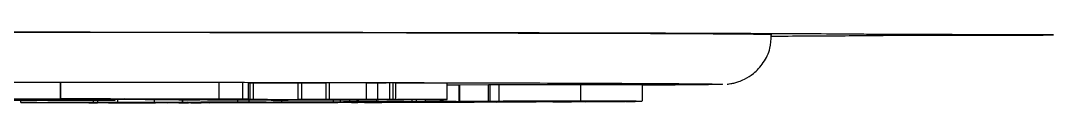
# Model space of a CAD drawing. Header units: millimetres. Extents: x 2251 to 4395, y 932 to 2449.
# Drawn here: x 3127.6 to 3190.6, y 1045 to 1049.3 of the extents above; entities that cross this region are included whole.
import ezdxf

# ---------------------------------------------------------------- set-up
doc = ezdxf.new("R2010")
doc.units = ezdxf.units.MM

msp = doc.modelspace()

# ---------------------------------------------------------------- linework, layer by layer
at = {"color": 7, "linetype": 'Continuous', "lineweight": 25}
for p, q in [((3129.999, 1046.25), (3125.93, 1046.256)), ((3130.009, 1046.25), (3129.999, 1046.25)), ((3129.999, 1045.25), (3129.999, 1046.25)), ((3139.672, 1046.249), (3130.009, 1046.264)), ((3130.009, 1045.264), (3130.009, 1046.264)), ((3141.131, 1046.25), (3139.672, 1046.249)), ((3139.672, 1045.249), (3139.672, 1046.249)), ((3141.464, 1046.246), (3141.131, 1046.25)), ((3141.131, 1045.25), (3141.131, 1046.25)), ((3141.464, 1045.246), (3141.464, 1046.246)), ((3141.576, 1046.222), (3141.464, 1046.222)), ((3141.782, 1046.226), (3141.576, 1046.224)), ((3141.576, 1045.224), (3141.576, 1046.224)), ((3144.512, 1046.217), (3141.782, 1046.226)), ((3141.782, 1045.226), (3141.782, 1046.226)), ((3144.717, 1046.227), (3144.512, 1046.225)), ((3144.512, 1045.225), (3144.512, 1046.225)), ((3146.215, 1046.221), (3144.717, 1046.227)), ((3144.717, 1045.227), (3144.717, 1046.227)), ((3146.42, 1046.231), (3146.215, 1046.229)), ((3146.215, 1045.229), (3146.215, 1046.229)), ((3148.673, 1046.223), (3146.42, 1046.231)), ((3146.42, 1045.231), (3146.42, 1046.231)), ((3148.673, 1045.223), (3148.673, 1046.223)), ((3149.356, 1046.224), (3149.356, 1045.224)), ((3150.309, 1046.228), (3150.096, 1046.228)), ((3150.096, 1045.228), (3150.096, 1046.228)), ((3150.309, 1045.228), (3150.309, 1046.228)), ((3150.466, 1045.225), (3150.466, 1046.225)), ((3153.599, 1045.218), (3153.599, 1046.218)), ((3154.316, 1046.101), (3153.599, 1046.097)), ((3154.375, 1046.101), (3154.316, 1046.101)), ((3154.316, 1046.101), (3154.316, 1045.101)), ((3156.13, 1046.111), (3154.375, 1046.101)), ((3154.375, 1045.101), (3154.375, 1046.101)), ((3156.222, 1046.111), (3156.13, 1046.111)), ((3156.13, 1045.111), (3156.13, 1046.111)), ((3156.775, 1046.117), (3156.222, 1046.112)), ((3156.222, 1045.112), (3156.222, 1046.112)), ((3156.775, 1045.117), (3156.775, 1046.117)), ((3161.763, 1045.122), (3161.763, 1046.122)), ((3165.526, 1045.115), (3165.526, 1046.115)), ((3170.368, 1046.15), (3170.42, 1046.148)), ((3125.93, 1045.256), (3129.999, 1045.25)), ((3129.755, 1045.249), (3127.551, 1045.252)), ((3127.561, 1045.039), (3127.561, 1045.178)), ((3127.561, 1045.039), (3131.997, 1045.045)), ((3127.715, 1045.039), (3127.561, 1045.039)), ((3127.942, 1045.039), (3127.715, 1045.039)), ((3128.163, 1045.191), (3128.163, 1045.19)), ((3128.32, 1045.19), (3128.163, 1045.19)), ((3128.163, 1045.19), (3128.163, 1045.19)), ((3128.163, 1045.19), (3129.663, 1045.19)), ((3128.163, 1045.181), (3128.163, 1045.19)), ((3129.373, 1045.181), (3128.163, 1045.181)), ((3128.163, 1045.181), (3128.163, 1045.181)), ((3128.163, 1045.181), (3128.32, 1045.181)), ((3128.32, 1045.181), (3128.32, 1045.19)), ((3132.201, 1045.025), (3128.553, 1045.039)), ((3128.557, 1045.181), (3128.557, 1045.189)), ((3128.978, 1045.186), (3128.978, 1045.189)), ((3129.557, 1045.186), (3128.978, 1045.186)), ((3129.584, 1045.185), (3128.978, 1045.185)), ((3128.978, 1045.185), (3128.978, 1045.181)), ((3129.136, 1045.228), (3129.136, 1045.25)), ((3130.34, 1045.227), (3129.136, 1045.228)), ((3129.215, 1045.19), (3129.505, 1045.19)), ((3129.215, 1045.181), (3129.215, 1045.185)), ((3129.215, 1045.181), (3129.373, 1045.181)), ((3129.277, 1045.04), (3130.859, 1045.034)), ((3129.373, 1045.181), (3129.373, 1045.185)), ((3129.373, 1045.181), (3129.373, 1045.181)), ((3130.749, 1045.042), (3129.481, 1045.041)), ((3129.557, 1045.192), (3129.557, 1045.186)), ((3130.452, 1045.181), (3129.584, 1045.185)), ((3129.663, 1045.19), (3129.663, 1045.192)), ((3129.978, 1045.185), (3130.768, 1045.181)), ((3129.999, 1045.25), (3133.045, 1045.259)), ((3130.153, 1045.262), (3130.009, 1045.264)), ((3130.009, 1045.264), (3139.672, 1045.249)), ((3131.189, 1045.181), (3130.452, 1045.181)), ((3134.106, 1045.242), (3130.602, 1045.247)), ((3130.768, 1045.181), (3130.768, 1045.191)), ((3133.893, 1045.257), (3130.846, 1045.248)), ((3130.846, 1045.248), (3134.35, 1045.243)), ((3130.859, 1045.034), (3132.173, 1045.035)), ((3130.926, 1045.188), (3130.926, 1045.191)), ((3132.325, 1045.035), (3131.011, 1045.033)), ((3131.011, 1045.033), (3132.926, 1045.026)), ((3131.031, 1045.181), (3131.031, 1045.191)), ((3131.031, 1045.181), (3131.189, 1045.181)), ((3131.189, 1045.181), (3131.189, 1045.191)), ((3131.189, 1045.181), (3131.189, 1045.181)), ((3131.262, 1045.234), (3131.262, 1045.246)), ((3131.262, 1045.234), (3134.106, 1045.242)), ((3133.045, 1045.259), (3131.632, 1045.261)), ((3131.728, 1045.023), (3131.728, 1045.027)), ((3131.728, 1045.023), (3131.999, 1045.024)), ((3131.88, 1045.023), (3131.728, 1045.023)), ((3134.953, 1045.241), (3131.786, 1045.231)), ((3136.497, 1045.028), (3131.88, 1045.023)), ((3131.997, 1045.045), (3131.997, 1045.179)), ((3131.997, 1045.045), (3133.365, 1045.042)), ((3131.999, 1045.024), (3131.999, 1045.026)), ((3132.264, 1045.045), (3132.264, 1045.18)), ((3132.264, 1045.045), (3133.493, 1045.047)), ((3132.447, 1045.045), (3132.264, 1045.045)), ((3132.369, 1045.039), (3132.369, 1045.045)), ((3132.521, 1045.038), (3132.369, 1045.039)), ((3132.369, 1045.039), (3132.641, 1045.039)), ((3132.701, 1045.045), (3132.447, 1045.045)), ((3132.641, 1045.039), (3134.145, 1045.033)), ((3133.365, 1045.042), (3133.188, 1045.042)), ((3133.327, 1045.185), (3133.327, 1045.236)), ((3137.698, 1045.032), (3133.327, 1045.045)), ((3133.365, 1045.042), (3133.365, 1045.045)), ((3133.493, 1045.047), (3133.493, 1045.236)), ((3133.493, 1045.047), (3140.379, 1045.04)), ((3133.538, 1045.026), (3134.715, 1045.027)), ((3133.874, 1045.033), (3133.771, 1045.033)), ((3133.911, 1045.045), (3133.826, 1045.045)), ((3133.826, 1045.045), (3137.952, 1045.032)), ((3134.145, 1045.033), (3133.874, 1045.033)), ((3137.396, 1045.252), (3133.893, 1045.257)), ((3141.687, 1045.036), (3133.911, 1045.045)), ((3134.145, 1045.033), (3134.145, 1045.042)), ((3134.35, 1045.257), (3134.35, 1045.243)), ((3134.35, 1045.243), (3137.396, 1045.252)), ((3134.715, 1045.027), (3134.715, 1045.041)), ((3138.909, 1045.235), (3134.953, 1045.241)), ((3135.16, 1045.24), (3135.16, 1045.218)), ((3135.16, 1045.218), (3135.366, 1045.22)), ((3138.244, 1045.251), (3135.197, 1045.242)), ((3135.197, 1045.242), (3137.006, 1045.239)), ((3135.366, 1045.22), (3135.366, 1045.24)), ((3135.366, 1045.22), (3136.745, 1045.215)), ((3135.723, 1045.033), (3135.723, 1045.038)), ((3135.723, 1045.033), (3135.998, 1045.033)), ((3135.739, 1045.051), (3135.739, 1045.217)), ((3135.739, 1045.051), (3137.434, 1045.053)), ((3135.922, 1045.05), (3135.739, 1045.051)), ((3136.261, 1045.051), (3135.922, 1045.05)), ((3135.998, 1045.033), (3135.998, 1045.037)), ((3135.998, 1045.033), (3136.497, 1045.028)), ((3143.479, 1045.19), (3136.211, 1045.215)), ((3136.497, 1045.028), (3136.497, 1045.036)), ((3136.745, 1045.215), (3136.745, 1045.238)), ((3140.464, 1045.04), (3136.887, 1045.05)), ((3137.006, 1045.239), (3137.006, 1045.247)), ((3137.006, 1045.239), (3138.559, 1045.239)), ((3137.141, 1045.051), (3141.942, 1045.037)), ((3137.243, 1045.052), (3137.2, 1045.052)), ((3141.294, 1045.219), (3137.217, 1045.214)), ((3137.217, 1045.214), (3138.491, 1045.209)), ((3137.222, 1045.03), (3137.222, 1045.033)), ((3137.222, 1045.03), (3137.561, 1045.031)), ((3137.407, 1045.03), (3137.222, 1045.03)), ((3137.436, 1045.052), (3137.243, 1045.052)), ((3139.102, 1045.032), (3137.407, 1045.03)), ((3137.434, 1045.053), (3137.434, 1045.211)), ((3137.434, 1045.053), (3137.441, 1045.053)), ((3137.441, 1045.211), (3137.441, 1045.053)), ((3137.441, 1045.053), (3140.809, 1045.06)), ((3137.561, 1045.031), (3137.561, 1045.032)), ((3137.952, 1045.032), (3137.952, 1045.04)), ((3143.076, 1045.04), (3138.064, 1045.052)), ((3141.464, 1045.246), (3138.244, 1045.251)), ((3138.491, 1045.209), (3142.568, 1045.215)), ((3138.491, 1045.215), (3138.491, 1045.209)), ((3138.559, 1045.25), (3138.559, 1045.239)), ((3138.559, 1045.239), (3138.909, 1045.235)), ((3138.578, 1045.032), (3138.578, 1045.04)), ((3138.578, 1045.032), (3138.917, 1045.033)), ((3138.68, 1045.053), (3140.853, 1045.048)), ((3139.825, 1045.057), (3138.746, 1045.055)), ((3138.909, 1045.235), (3138.909, 1045.25)), ((3138.917, 1045.033), (3138.917, 1045.039)), ((3138.917, 1045.033), (3139.102, 1045.032)), ((3143.038, 1045.213), (3138.961, 1045.208)), ((3138.961, 1045.208), (3140.199, 1045.203)), ((3139.102, 1045.032), (3139.102, 1045.039)), ((3139.672, 1045.249), (3141.131, 1045.25)), ((3140.199, 1045.203), (3144.276, 1045.209)), ((3140.199, 1045.209), (3140.199, 1045.203)), ((3140.379, 1045.04), (3140.464, 1045.04)), ((3140.379, 1045.04), (3140.379, 1045.04)), ((3144.748, 1045.207), (3140.672, 1045.202)), ((3140.672, 1045.202), (3141.869, 1045.198)), ((3140.809, 1045.06), (3140.809, 1045.2)), ((3140.809, 1045.06), (3142.425, 1045.058)), ((3140.853, 1045.048), (3141.971, 1045.051)), ((3142.18, 1045.05), (3141.063, 1045.048)), ((3141.063, 1045.048), (3143.693, 1045.042)), ((3141.131, 1045.25), (3141.464, 1045.246)), ((3142.568, 1045.215), (3141.294, 1045.219)), ((3141.486, 1045.197), (3141.486, 1045.061)), ((3141.486, 1045.061), (3143.501, 1045.065)), ((3141.714, 1045.06), (3141.486, 1045.061)), ((3141.576, 1045.224), (3141.782, 1045.226)), ((3141.671, 1045.222), (3141.684, 1045.219)), ((3141.684, 1045.219), (3146.264, 1045.203)), ((3141.942, 1045.037), (3141.687, 1045.036)), ((3141.925, 1045.061), (3141.714, 1045.06)), ((3141.782, 1045.226), (3145.27, 1045.214)), ((3141.791, 1045.054), (3142.023, 1045.055)), ((3142.001, 1045.054), (3141.791, 1045.054)), ((3141.869, 1045.198), (3145.945, 1045.203)), ((3141.869, 1045.203), (3141.869, 1045.198)), ((3141.942, 1045.037), (3141.942, 1045.043)), ((3141.971, 1045.051), (3141.971, 1045.054)), ((3142.023, 1045.055), (3144.091, 1045.05)), ((3142.425, 1045.058), (3142.302, 1045.057)), ((3146.063, 1045.201), (3142.342, 1045.196)), ((3142.342, 1045.196), (3142.85, 1045.194)), ((3147.988, 1045.05), (3142.548, 1045.061)), ((3148.986, 1045.199), (3142.627, 1045.221)), ((3142.78, 1045.039), (3142.78, 1045.041)), ((3142.99, 1045.038), (3142.78, 1045.039)), ((3142.78, 1045.039), (3143.011, 1045.039)), ((3142.85, 1045.194), (3142.85, 1045.197)), ((3142.85, 1045.194), (3143.901, 1045.194)), ((3146.919, 1045.046), (3142.99, 1045.038)), ((3143.011, 1045.041), (3143.011, 1045.039)), ((3144.276, 1045.209), (3143.038, 1045.213)), ((3145.586, 1045.057), (3143.112, 1045.062)), ((3143.128, 1045.063), (3143.517, 1045.064)), ((3143.901, 1045.194), (3143.479, 1045.19)), ((3143.501, 1045.065), (3143.501, 1045.19)), ((3143.86, 1045.049), (3143.72, 1045.05)), ((3144.091, 1045.05), (3143.86, 1045.049)), ((3143.901, 1045.194), (3143.901, 1045.198)), ((3144.091, 1045.05), (3144.091, 1045.058)), ((3144.321, 1045.042), (3144.321, 1045.057)), ((3144.321, 1045.042), (3145.322, 1045.044)), ((3144.512, 1045.225), (3144.717, 1045.227)), ((3144.717, 1045.227), (3147.515, 1045.217)), ((3145.945, 1045.203), (3144.748, 1045.207)), ((3145.27, 1045.214), (3147.16, 1045.216)), ((3145.322, 1045.044), (3145.322, 1045.055)), ((3147.16, 1045.216), (3145.562, 1045.222)), ((3146.366, 1045.059), (3145.586, 1045.057)), ((3145.713, 1045.05), (3145.713, 1045.054)), ((3145.713, 1045.05), (3145.975, 1045.05)), ((3147.669, 1045.215), (3145.778, 1045.212)), ((3145.778, 1045.212), (3148.288, 1045.204)), ((3146.628, 1045.059), (3145.813, 1045.057)), ((3145.813, 1045.057), (3148.552, 1045.051)), ((3145.975, 1045.05), (3145.975, 1045.054)), ((3145.975, 1045.05), (3146.919, 1045.046)), ((3146.806, 1045.2), (3146.063, 1045.201)), ((3146.215, 1045.229), (3146.42, 1045.231)), ((3146.264, 1045.203), (3146.264, 1045.209)), ((3146.264, 1045.203), (3147.124, 1045.203)), ((3146.42, 1045.231), (3148.673, 1045.223)), ((3151.066, 1045.055), (3146.628, 1045.059)), ((3146.647, 1045.2), (3146.647, 1045.072)), ((3147.124, 1045.203), (3146.806, 1045.2)), ((3146.919, 1045.046), (3146.919, 1045.052)), ((3147.097, 1045.075), (3147.097, 1045.203)), ((3147.465, 1045.062), (3147.121, 1045.06)), ((3147.121, 1045.06), (3150.995, 1045.057)), ((3147.124, 1045.203), (3147.124, 1045.206)), ((3149.228, 1045.219), (3147.265, 1045.226)), ((3147.515, 1045.217), (3147.515, 1045.225)), ((3147.515, 1045.217), (3149.228, 1045.219)), ((3147.662, 1045.076), (3147.662, 1045.204)), ((3150.54, 1045.205), (3147.669, 1045.215)), ((3147.762, 1045.048), (3147.762, 1045.05)), ((3147.762, 1045.048), (3147.974, 1045.049)), ((3147.992, 1045.048), (3147.762, 1045.048)), ((3147.974, 1045.049), (3147.974, 1045.05)), ((3149.617, 1045.051), (3147.992, 1045.048)), ((3149.736, 1045.217), (3148.023, 1045.215)), ((3148.023, 1045.215), (3149.913, 1045.209)), ((3148.097, 1045.076), (3148.097, 1045.202)), ((3148.193, 1045.078), (3148.193, 1045.202)), ((3148.193, 1045.078), (3150.309, 1045.076)), ((3148.288, 1045.204), (3148.288, 1045.213)), ((3148.288, 1045.204), (3149.431, 1045.203)), ((3148.552, 1045.051), (3148.552, 1045.057)), ((3148.855, 1045.222), (3150.419, 1045.217)), ((3149.431, 1045.203), (3148.986, 1045.199)), ((3149.176, 1045.051), (3149.176, 1045.056)), ((3149.176, 1045.051), (3149.388, 1045.052)), ((3149.307, 1045.081), (3149.307, 1045.202)), ((3149.307, 1045.081), (3151.47, 1045.088)), ((3149.573, 1045.081), (3149.307, 1045.081)), ((3149.388, 1045.052), (3149.388, 1045.056)), ((3149.388, 1045.052), (3149.617, 1045.051)), ((3149.431, 1045.203), (3149.431, 1045.209)), ((3150.195, 1045.083), (3149.573, 1045.081)), ((3149.573, 1045.065), (3149.573, 1045.081)), ((3149.617, 1045.051), (3149.617, 1045.056)), ((3152.934, 1045.206), (3149.736, 1045.217)), ((3149.913, 1045.209), (3149.913, 1045.217)), ((3149.913, 1045.209), (3150.964, 1045.208)), ((3150.096, 1045.228), (3150.309, 1045.228)), ((3150.309, 1045.076), (3150.203, 1045.075)), ((3150.964, 1045.208), (3150.54, 1045.205)), ((3150.563, 1045.216), (3152.235, 1045.21)), ((3157.128, 1045.075), (3150.792, 1045.083)), ((3150.964, 1045.208), (3150.964, 1045.213)), ((3152.056, 1045.057), (3151.066, 1045.055)), ((3151.736, 1045.088), (3151.114, 1045.086)), ((3151.225, 1045.085), (3151.225, 1045.086)), ((3151.225, 1045.085), (3157.561, 1045.076)), ((3151.407, 1045.069), (3151.407, 1045.082)), ((3151.407, 1045.069), (3152.973, 1045.073)), ((3151.655, 1045.069), (3151.407, 1045.069)), ((3151.47, 1045.088), (3151.47, 1045.211)), ((3151.47, 1045.088), (3151.736, 1045.088)), ((3151.615, 1045.057), (3151.827, 1045.057)), ((3151.844, 1045.069), (3151.655, 1045.069)), ((3151.736, 1045.088), (3151.736, 1045.21)), ((3151.827, 1045.057), (3152.056, 1045.057)), ((3152.235, 1045.21), (3153.381, 1045.21)), ((3152.28, 1045.092), (3152.28, 1045.209)), ((3152.28, 1045.092), (3154.316, 1045.101)), ((3153.601, 1045.089), (3152.28, 1045.092)), ((3154.125, 1045.067), (3152.717, 1045.069)), ((3153.381, 1045.21), (3152.934, 1045.206)), ((3152.973, 1045.073), (3152.973, 1045.08)), ((3152.973, 1045.073), (3153.221, 1045.073)), ((3153.221, 1045.073), (3153.065, 1045.072)), ((3153.177, 1045.071), (3153.177, 1045.073)), ((3153.177, 1045.071), (3155.248, 1045.067)), ((3153.221, 1045.073), (3153.221, 1045.08)), ((3153.274, 1045.091), (3153.827, 1045.089)), ((3154.15, 1045.098), (3153.368, 1045.095)), ((3153.599, 1045.218), (3153.558, 1045.215)), ((3153.827, 1045.089), (3153.601, 1045.089)), ((3153.827, 1045.089), (3153.827, 1045.097)), ((3154.086, 1045.064), (3154.086, 1045.067)), ((3159.887, 1045.082), (3154.15, 1045.098)), ((3154.316, 1045.101), (3160.055, 1045.084)), ((3154.375, 1045.101), (3156.13, 1045.111)), ((3154.668, 1045.101), (3154.375, 1045.101)), ((3154.758, 1045.101), (3154.668, 1045.101)), ((3154.818, 1045.066), (3154.813, 1045.066)), ((3155.248, 1045.067), (3155.248, 1045.077)), ((3162.264, 1045.096), (3155.309, 1045.102)), ((3155.868, 1045.108), (3155.367, 1045.105)), ((3155.594, 1045.104), (3155.594, 1045.106)), ((3155.594, 1045.104), (3158.609, 1045.101)), ((3156.13, 1045.111), (3157.981, 1045.111)), ((3156.222, 1045.112), (3156.775, 1045.117)), ((3156.527, 1045.112), (3156.222, 1045.112)), ((3156.6, 1045.113), (3156.527, 1045.112)), ((3156.617, 1045.071), (3156.617, 1045.076)), ((3156.617, 1045.071), (3157.239, 1045.074)), ((3156.883, 1045.071), (3156.617, 1045.071)), ((3159.046, 1045.079), (3156.883, 1045.071)), ((3164.344, 1045.11), (3157.114, 1045.113)), ((3157.239, 1045.074), (3157.342, 1045.074)), ((3157.313, 1045.115), (3164.542, 1045.111)), ((3157.561, 1045.076), (3157.561, 1045.088)), ((3157.981, 1045.111), (3157.981, 1045.113)), ((3157.981, 1045.111), (3157.987, 1045.11)), ((3157.987, 1045.11), (3157.987, 1045.113)), ((3158.158, 1045.077), (3158.158, 1045.087)), ((3158.158, 1045.077), (3158.781, 1045.079)), ((3158.205, 1045.107), (3158.205, 1045.113)), ((3158.205, 1045.107), (3158.313, 1045.108)), ((3158.496, 1045.107), (3158.205, 1045.107)), ((3158.313, 1045.108), (3158.313, 1045.113)), ((3158.313, 1045.108), (3161.181, 1045.106)), ((3158.609, 1045.101), (3159.129, 1045.104)), ((3158.781, 1045.079), (3158.781, 1045.085)), ((3158.781, 1045.079), (3159.046, 1045.079)), ((3159.422, 1045.104), (3158.902, 1045.101)), ((3158.902, 1045.101), (3162.549, 1045.098)), ((3159.046, 1045.079), (3159.046, 1045.084)), ((3162.037, 1045.091), (3159.887, 1045.082)), ((3160.055, 1045.084), (3160.055, 1045.098)), ((3160.055, 1045.084), (3161.018, 1045.088)), ((3160.28, 1045.094), (3160.28, 1045.098)), ((3160.28, 1045.094), (3160.461, 1045.094)), ((3160.461, 1045.094), (3160.461, 1045.098)), ((3160.461, 1045.094), (3162.037, 1045.091)), ((3161.073, 1045.105), (3160.878, 1045.105)), ((3161.181, 1045.106), (3161.073, 1045.105)), ((3161.181, 1045.106), (3161.181, 1045.111)), ((3162.037, 1045.091), (3162.037, 1045.097)), ((3162.676, 1045.094), (3162.383, 1045.095)), ((3162.383, 1045.095), (3162.491, 1045.095)), ((3162.549, 1045.098), (3162.549, 1045.111)), ((3162.614, 1045.107), (3162.614, 1045.111)), ((3162.614, 1045.107), (3162.801, 1045.108)), ((3164.502, 1045.105), (3162.676, 1045.094)), ((3162.801, 1045.108), (3162.801, 1045.11)), ((3162.801, 1045.108), (3164.502, 1045.105)), ((3163.1, 1045.099), (3163.1, 1045.11)), ((3163.1, 1045.099), (3163.564, 1045.101)), ((3164.856, 1045.108), (3164.552, 1045.108)), ((3164.552, 1045.108), (3164.639, 1045.108)), ((3165.386, 1045.112), (3164.856, 1045.108)), ((3165.454, 1045.113), (3165.386, 1045.112))]:
    msp.add_line(p, q, dxfattribs=at)
at = {"color": 7, "linetype": 'Continuous', "lineweight": 25, "flags": 128}
for points in [[(3173.42, 1049.148), (3173.376, 1049.153), (3173.02, 1049.164), (3172.31, 1049.175), (3171.249, 1049.185), (3169.842, 1049.196), (3168.098, 1049.206), (3166.023, 1049.215), (3163.63, 1049.225), (3160.929, 1049.234), (3157.933, 1049.243), (3154.659, 1049.251), (3151.122, 1049.259), (3147.34, 1049.266), (3143.332, 1049.272), (3139.117, 1049.278), (3134.717, 1049.284), (3130.154, 1049.288), (3125.45, 1049.292)], [(3189.62, 1049.148), (3189.443, 1049.145), (3188.924, 1049.142), (3188.097, 1049.14), (3187.02, 1049.138), (3185.766, 1049.137), (3184.42, 1049.137), (3183.074, 1049.137), (3181.82, 1049.138), (3180.743, 1049.14), (3179.917, 1049.142), (3179.397, 1049.145), (3179.22, 1049.148), (3179.397, 1049.151), (3179.917, 1049.153), (3180.743, 1049.156), (3181.82, 1049.157), (3183.074, 1049.159), (3184.42, 1049.159), (3185.766, 1049.159), (3187.02, 1049.157), (3188.097, 1049.156), (3188.924, 1049.153), (3189.443, 1049.151), (3189.62, 1049.148)], [(3179.646, 1049.118), (3179.838, 1049.137), (3179.907, 1049.153)], [(3186.675, 1049.158), (3186.669, 1049.154), (3186.6, 1049.135)], [(3125.743, 1045.185), (3125.929, 1045.188), (3126.467, 1045.19), (3127.306, 1045.192), (3128.363, 1045.193), (3129.535, 1045.193), (3130.707, 1045.193), (3131.764, 1045.192), (3132.603, 1045.19), (3133.142, 1045.188), (3133.327, 1045.185), (3133.142, 1045.183), (3132.603, 1045.181), (3131.764, 1045.179), (3130.707, 1045.178), (3129.535, 1045.177), (3128.363, 1045.178), (3127.306, 1045.179), (3126.467, 1045.181), (3125.929, 1045.183), (3125.743, 1045.185)], [(3126.564, 1045.185), (3126.743, 1045.187), (3127.259, 1045.189), (3128.05, 1045.191), (3129.019, 1045.192), (3130.051, 1045.192), (3131.021, 1045.191), (3131.811, 1045.189), (3132.327, 1045.187), (3132.507, 1045.185), (3132.327, 1045.183), (3131.811, 1045.181), (3131.021, 1045.18), (3130.051, 1045.179), (3129.019, 1045.179), (3128.05, 1045.18), (3127.259, 1045.181), (3126.743, 1045.183), (3126.564, 1045.185)]]:
    msp.add_lwpolyline(points, dxfattribs=at)
at = {"color": 7, "linetype": 'Continuous', "lineweight": 25}
for points, knots in [([(3179.646, 1049.178), (3179.119, 1049.183), (3178.057, 1049.194), (3175.518, 1049.21), (3172.249, 1049.225), (3168.186, 1049.24), (3163.375, 1049.254), (3157.882, 1049.267), (3151.789, 1049.279), (3145.185, 1049.289), (3138.207, 1049.298), (3130.964, 1049.305), (3123.587, 1049.311), (3118.55, 1049.313), (3116.054, 1049.314)], [0, 0, 0, 0, 0.0799588, 0.1613715, 0.2441424, 0.3288926, 0.4142166, 0.5, 0.5857784, 0.6711024, 0.7558576, 0.8386237, 0.9200388, 1, 1, 1, 1]), ([(3170.696, 1046.16), (3170.711, 1046.161), (3170.744, 1046.163), (3170.895, 1046.182), (3171.14, 1046.231), (3171.435, 1046.318), (3171.834, 1046.484), (3172.382, 1046.832), (3172.952, 1047.457), (3173.356, 1048.273), (3173.384, 1048.864), (3173.397, 1049.131)], [0, 0, 0, 0, 0.069689, 0.159202, 0.228526, 0.284853, 0.360929, 0.487702, 0.660291, 0.846257, 1, 1, 1, 1]), ([(3173.391, 1049.076), (3174.091, 1049.079), (3175.901, 1049.088), (3178.04, 1049.101), (3179.114, 1049.112), (3179.646, 1049.118)], [0, 0, 0, 0, 0.241773, 0.624302, 1, 1, 1, 1]), ([(3186.6, 1049.16), (3185.753, 1049.161), (3184.031, 1049.163), (3181.939, 1049.167), (3180.354, 1049.172), (3179.879, 1049.176), (3179.646, 1049.178)], [0, 0, 0, 0, 0.245796, 0.5, 0.754204, 1, 1, 1, 1]), ([(3179.646, 1049.118), (3179.879, 1049.119), (3180.354, 1049.123), (3181.939, 1049.129), (3184.031, 1049.133), (3185.753, 1049.135), (3186.6, 1049.135)], [0, 0, 0, 0, 0.245796, 0.5, 0.754204, 1, 1, 1, 1]), ([(3190.62, 1049.148), (3190.568, 1049.149), (3190.46, 1049.152), (3189.59, 1049.155), (3188.289, 1049.158), (3187.154, 1049.16), (3186.6, 1049.16)], [0, 0, 0, 0, 0.244178, 0.5, 0.755822, 1, 1, 1, 1]), ([(3186.6, 1049.135), (3187.154, 1049.136), (3188.289, 1049.137), (3189.59, 1049.14), (3190.46, 1049.144), (3190.568, 1049.146), (3190.62, 1049.148)], [0, 0, 0, 0, 0.244178, 0.5, 0.755822, 1, 1, 1, 1]), ([(3033.475, 1046.15), (3033.522, 1046.154), (3033.629, 1046.162), (3034.499, 1046.175), (3035.98, 1046.188), (3038.155, 1046.202), (3040.985, 1046.215), (3044.499, 1046.228), (3048.653, 1046.24), (3053.397, 1046.252), (3058.658, 1046.262), (3064.35, 1046.271), (3070.373, 1046.278), (3076.596, 1046.284), (3082.962, 1046.289), (3089.314, 1046.292), (3095.653, 1046.294), (3101.92, 1046.294), (3108.187, 1046.294), (3114.526, 1046.292), (3120.879, 1046.289), (3127.244, 1046.284), (3133.468, 1046.278), (3139.49, 1046.271), (3145.182, 1046.262), (3150.444, 1046.252), (3155.187, 1046.24), (3159.341, 1046.228), (3162.855, 1046.215), (3165.685, 1046.202), (3167.861, 1046.188), (3169.342, 1046.175), (3170.213, 1046.162), (3170.32, 1046.154), (3170.368, 1046.15)], [0, 0, 0, 0, 0.023828, 0.053273, 0.084485, 0.115699, 0.147957, 0.180726, 0.213842, 0.247136, 0.28043, 0.313546, 0.346314, 0.378573, 0.409785, 0.440999, 0.470442, 0.499888, 0.529332, 0.558778, 0.58999, 0.621203, 0.653462, 0.68623, 0.719347, 0.752641, 0.785934, 0.819051, 0.851819, 0.884078, 0.915289, 0.946503, 0.975948, 1, 1, 1, 1]), ([(3149.356, 1046.224), (3149.237, 1046.224), (3149.057, 1046.224), (3148.829, 1046.223), (3148.725, 1046.223), (3148.673, 1046.223)], [0, 0, 0, 0, 0.498826, 0.749076, 1, 1, 1, 1]), ([(3150.096, 1046.228), (3150.05, 1046.228), (3149.957, 1046.227), (3149.759, 1046.226), (3149.517, 1046.225), (3149.356, 1046.224)], [0, 0, 0, 0, 0.251433, 0.502936, 1, 1, 1, 1]), ([(3150.43, 1046.225), (3150.434, 1046.226), (3150.443, 1046.227), (3150.357, 1046.228), (3150.309, 1046.228)], [0, 0, 0, 0, 0.431539, 1, 1, 1, 1]), ([(3153.599, 1046.218), (3153.282, 1046.218), (3152.649, 1046.217), (3151.579, 1046.217), (3150.834, 1046.217), (3150.419, 1046.217)], [0, 0, 0, 0, 0.307787, 0.615394, 1, 1, 1, 1]), ([(3161.763, 1046.122), (3161.096, 1046.122), (3160.068, 1046.123), (3158.664, 1046.122), (3157.746, 1046.121), (3157.086, 1046.119), (3156.879, 1046.118), (3156.775, 1046.117)], [0, 0, 0, 0, 0.320379, 0.494238, 0.669149, 0.833043, 1, 1, 1, 1]), ([(3165.5, 1046.115), (3165.506, 1046.115), (3165.549, 1046.116), (3165.302, 1046.117), (3164.709, 1046.119), (3163.494, 1046.121), (3162.424, 1046.122), (3161.763, 1046.122)], [0, 0, 0, 0, 0.030225, 0.211144, 0.392436, 0.624543, 1, 1, 1, 1]), ([(3170.42, 1046.148), (3170.364, 1046.143), (3170.253, 1046.134), (3169.357, 1046.121), (3167.815, 1046.107), (3166.502, 1046.098), (3165.554, 1046.094), (3165.526, 1046.093)], [0, 0, 0, 0, 0.240789, 0.481589, 0.73683, 0.992091, 1, 1, 1, 1]), ([(3121.04, 1045.24), (3121.709, 1045.24), (3122.961, 1045.24), (3124.777, 1045.241), (3126.821, 1045.242), (3128.477, 1045.245), (3129.427, 1045.248), (3129.755, 1045.249)], [0, 0, 0, 0, 0.198997, 0.37265, 0.545625, 0.843257, 1, 1, 1, 1]), ([(3130.602, 1045.247), (3130.179, 1045.246), (3129.113, 1045.244), (3126.89, 1045.24), (3123.95, 1045.239), (3122.04, 1045.239), (3121.089, 1045.24)], [0, 0, 0, 0, 0.185716, 0.467958, 0.734859, 1, 1, 1, 1]), ([(3128.553, 1045.039), (3128.522, 1045.039), (3128.472, 1045.039), (3128.362, 1045.039), (3128.252, 1045.039), (3128.104, 1045.039), (3128.006, 1045.039), (3127.942, 1045.039)], [0, 0, 0, 0, 0.23968, 0.390629, 0.542071, 0.705503, 1, 1, 1, 1]), ([(3128.557, 1045.189), (3128.556, 1045.189), (3128.554, 1045.19), (3128.523, 1045.19), (3128.484, 1045.19), (3128.415, 1045.19), (3128.359, 1045.19), (3128.32, 1045.19)], [0, 0, 0, 0, 0.250411, 0.398556, 0.54744, 0.686236, 1, 1, 1, 1]), ([(3128.32, 1045.181), (3128.366, 1045.181), (3128.429, 1045.181), (3128.501, 1045.181), (3128.538, 1045.181), (3128.556, 1045.181), (3128.557, 1045.181), (3128.557, 1045.181)], [0, 0, 0, 0, 0.364031, 0.510061, 0.655864, 0.843841, 1, 1, 1, 1]), ([(3128.978, 1045.189), (3128.98, 1045.189), (3128.983, 1045.19), (3129.014, 1045.19), (3129.064, 1045.19), (3129.134, 1045.19), (3129.188, 1045.19), (3129.215, 1045.19)], [0, 0, 0, 0, 0.2228941, 0.3848357, 0.547319, 0.7730719, 1, 1, 1, 1]), ([(3128.978, 1045.181), (3128.98, 1045.181), (3128.983, 1045.181), (3129.012, 1045.181), (3129.06, 1045.181), (3129.13, 1045.181), (3129.185, 1045.181), (3129.215, 1045.181)], [0, 0, 0, 0, 0.210223, 0.375759, 0.542534, 0.746796, 1, 1, 1, 1]), ([(3129.136, 1045.228), (3129.339, 1045.228), (3129.745, 1045.229), (3130.301, 1045.231), (3130.807, 1045.232), (3131.111, 1045.233), (3131.262, 1045.234)], [0, 0, 0, 0, 0.2816241, 0.5632509, 0.7816188, 1, 1, 1, 1]), ([(3129.481, 1045.041), (3129.421, 1045.041), (3129.323, 1045.041), (3129.239, 1045.04), (3129.207, 1045.04), (3129.22, 1045.04), (3129.257, 1045.04), (3129.277, 1045.04)], [0, 0, 0, 0, 0.300073, 0.489629, 0.647488, 0.805846, 1, 1, 1, 1]), ([(3129.505, 1045.19), (3129.647, 1045.19), (3129.873, 1045.19), (3130.158, 1045.19), (3130.344, 1045.189), (3130.462, 1045.189), (3130.473, 1045.188), (3130.478, 1045.188)], [0, 0, 0, 0, 0.2723579, 0.4349177, 0.5983033, 0.7904262, 1, 1, 1, 1]), ([(3130.478, 1045.188), (3130.468, 1045.187), (3130.451, 1045.187), (3130.256, 1045.186), (3130.037, 1045.186), (3129.795, 1045.186), (3129.628, 1045.186), (3129.557, 1045.186)], [0, 0, 0, 0, 0.330883, 0.501179, 0.670916, 0.859688, 1, 1, 1, 1]), ([(3129.663, 1045.19), (3129.851, 1045.19), (3130.155, 1045.19), (3130.523, 1045.19), (3130.752, 1045.189), (3130.902, 1045.189), (3130.917, 1045.188), (3130.926, 1045.188)], [0, 0, 0, 0, 0.300185, 0.484444, 0.635934, 0.787745, 1, 1, 1, 1]), ([(3130.926, 1045.188), (3130.917, 1045.188), (3130.901, 1045.187), (3130.729, 1045.186), (3130.466, 1045.186), (3130.203, 1045.186), (3130.026, 1045.186), (3129.978, 1045.185)], [0, 0, 0, 0, 0.267946, 0.469277, 0.670405, 0.911995, 1, 1, 1, 1]), ([(3131.632, 1045.261), (3131.495, 1045.261), (3131.221, 1045.261), (3130.732, 1045.262), (3130.365, 1045.262), (3130.153, 1045.262)], [0, 0, 0, 0, 0.2959723, 0.5921499, 1, 1, 1, 1]), ([(3131.786, 1045.231), (3131.593, 1045.231), (3131.248, 1045.23), (3130.768, 1045.228), (3130.483, 1045.227), (3130.34, 1045.227)], [0, 0, 0, 0, 0.388154, 0.694028, 1, 1, 1, 1]), ([(3133.188, 1045.042), (3132.942, 1045.042), (3132.448, 1045.043), (3131.699, 1045.043), (3131.104, 1045.043), (3130.841, 1045.043), (3130.749, 1045.042)], [0, 0, 0, 0, 0.329191, 0.661633, 0.881808, 1, 1, 1, 1]), ([(3130.768, 1045.181), (3130.781, 1045.181), (3130.809, 1045.181), (3130.866, 1045.181), (3130.943, 1045.181), (3131, 1045.181), (3131.031, 1045.181)], [0, 0, 0, 0, 0.249458, 0.50098, 0.731039, 1, 1, 1, 1]), ([(3131.999, 1045.024), (3132.068, 1045.024), (3132.169, 1045.024), (3132.23, 1045.024), (3132.249, 1045.024)], [0, 0, 0, 0, 0.687811, 1, 1, 1, 1]), ([(3132.173, 1045.035), (3132.291, 1045.035), (3132.481, 1045.036), (3132.666, 1045.036), (3132.734, 1045.037), (3132.694, 1045.037), (3132.586, 1045.038), (3132.521, 1045.038)], [0, 0, 0, 0, 0.253965, 0.40631, 0.559769, 0.73662, 1, 1, 1, 1]), ([(3132.274, 1045.024), (3132.274, 1045.024), (3132.282, 1045.024), (3132.265, 1045.025), (3132.226, 1045.025), (3132.201, 1045.025)], [0, 0, 0, 0, 0.006784, 0.3662, 1, 1, 1, 1]), ([(3133.771, 1045.033), (3133.649, 1045.034), (3133.476, 1045.034), (3133.138, 1045.035), (3132.876, 1045.035), (3132.595, 1045.035), (3132.417, 1045.035), (3132.325, 1045.035)], [0, 0, 0, 0, 0.375008, 0.532176, 0.663237, 0.825783, 1, 1, 1, 1]), ([(3133.327, 1045.045), (3133.29, 1045.045), (3133.23, 1045.045), (3133.115, 1045.045), (3133.013, 1045.045), (3132.879, 1045.045), (3132.778, 1045.045), (3132.711, 1045.045), (3132.701, 1045.045)], [0, 0, 0, 0, 0.239791, 0.395723, 0.528329, 0.660993, 0.950414, 1, 1, 1, 1]), ([(3132.926, 1045.026), (3132.958, 1045.026), (3133.01, 1045.026), (3133.126, 1045.025), (3133.255, 1045.025), (3133.399, 1045.025), (3133.494, 1045.026), (3133.538, 1045.026)], [0, 0, 0, 0, 0.2422509, 0.3981104, 0.5540249, 0.7912917, 1, 1, 1, 1]), ([(3134.715, 1045.027), (3134.928, 1045.027), (3135.356, 1045.028), (3135.718, 1045.029), (3135.838, 1045.031), (3135.765, 1045.032), (3135.723, 1045.033)], [0, 0, 0, 0, 0.248815, 0.500063, 0.713643, 1, 1, 1, 1]), ([(3136.211, 1045.215), (3136.12, 1045.216), (3135.939, 1045.216), (3135.599, 1045.217), (3135.321, 1045.218), (3135.16, 1045.218)], [0, 0, 0, 0, 0.297034, 0.594269, 1, 1, 1, 1]), ([(3136.887, 1045.05), (3136.85, 1045.05), (3136.79, 1045.051), (3136.67, 1045.051), (3136.56, 1045.051), (3136.416, 1045.051), (3136.325, 1045.051), (3136.261, 1045.051)], [0, 0, 0, 0, 0.239941, 0.39539, 0.551967, 0.684504, 1, 1, 1, 1]), ([(3136.745, 1045.215), (3137.312, 1045.216), (3138.422, 1045.218), (3140.072, 1045.22), (3141.138, 1045.221), (3141.671, 1045.222)], [0, 0, 0, 0, 0.343183, 0.671556, 1, 1, 1, 1]), ([(3137.2, 1045.052), (3137.165, 1045.052), (3137.1, 1045.052), (3137.051, 1045.051), (3137.052, 1045.051), (3137.086, 1045.051), (3137.124, 1045.051), (3137.141, 1045.051)], [0, 0, 0, 0, 0.256868, 0.47724, 0.662008, 0.845558, 1, 1, 1, 1]), ([(3138.064, 1045.052), (3138.02, 1045.052), (3137.95, 1045.052), (3137.83, 1045.053), (3137.726, 1045.053), (3137.585, 1045.053), (3137.496, 1045.052), (3137.436, 1045.052)], [0, 0, 0, 0, 0.2536824, 0.4001164, 0.52343, 0.6771969, 1, 1, 1, 1]), ([(3137.561, 1045.031), (3137.62, 1045.031), (3137.708, 1045.031), (3137.787, 1045.031), (3137.807, 1045.031), (3137.785, 1045.032), (3137.737, 1045.032), (3137.702, 1045.032), (3137.698, 1045.032)], [0, 0, 0, 0, 0.305771, 0.455285, 0.605942, 0.744239, 0.965757, 1, 1, 1, 1]), ([(3137.952, 1045.032), (3137.985, 1045.032), (3138.044, 1045.032), (3138.164, 1045.032), (3138.296, 1045.032), (3138.441, 1045.032), (3138.53, 1045.032), (3138.578, 1045.032)], [0, 0, 0, 0, 0.215896, 0.385328, 0.555954, 0.7641, 1, 1, 1, 1]), ([(3138.746, 1045.055), (3138.69, 1045.055), (3138.608, 1045.054), (3138.56, 1045.054), (3138.564, 1045.054), (3138.565, 1045.054)], [0, 0, 0, 0, 0.636816, 0.940157, 1, 1, 1, 1]), ([(3138.572, 1045.054), (3138.588, 1045.054), (3138.614, 1045.054), (3138.662, 1045.053), (3138.68, 1045.053)], [0, 0, 0, 0, 0.614189, 1, 1, 1, 1]), ([(3142.302, 1045.057), (3142.036, 1045.057), (3141.501, 1045.058), (3140.734, 1045.058), (3140.154, 1045.057), (3139.913, 1045.057), (3139.825, 1045.057)], [0, 0, 0, 0, 0.321306, 0.64529, 0.869658, 1, 1, 1, 1]), ([(3142.627, 1045.221), (3142.536, 1045.222), (3142.355, 1045.222), (3142.015, 1045.223), (3141.737, 1045.224), (3141.576, 1045.224)], [0, 0, 0, 0, 0.297034, 0.594269, 1, 1, 1, 1]), ([(3142.548, 1045.061), (3142.49, 1045.061), (3142.406, 1045.061), (3142.265, 1045.061), (3142.151, 1045.061), (3142.035, 1045.061), (3141.964, 1045.061), (3141.925, 1045.061)], [0, 0, 0, 0, 0.300741, 0.442976, 0.585498, 0.770192, 1, 1, 1, 1]), ([(3141.971, 1045.051), (3142.067, 1045.051), (3142.225, 1045.051), (3142.302, 1045.051), (3142.333, 1045.052)], [0, 0, 0, 0, 0.6084263, 1, 1, 1, 1]), ([(3142.342, 1045.052), (3142.345, 1045.052), (3142.358, 1045.052), (3142.249, 1045.053), (3142.094, 1045.053), (3142.001, 1045.054)], [0, 0, 0, 0, 0.107107, 0.469394, 1, 1, 1, 1]), ([(3143.72, 1045.05), (3143.576, 1045.05), (3143.363, 1045.05), (3142.993, 1045.051), (3142.71, 1045.051), (3142.425, 1045.05), (3142.27, 1045.05), (3142.18, 1045.05)], [0, 0, 0, 0, 0.337772, 0.500301, 0.664443, 0.804956, 1, 1, 1, 1]), ([(3143.112, 1045.062), (3143.067, 1045.062), (3142.997, 1045.062), (3142.964, 1045.063), (3142.981, 1045.063), (3143.037, 1045.063), (3143.101, 1045.063), (3143.128, 1045.063)], [0, 0, 0, 0, 0.273037, 0.428356, 0.583344, 0.832242, 1, 1, 1, 1]), ([(3143.011, 1045.039), (3143.073, 1045.039), (3143.163, 1045.039), (3143.215, 1045.04), (3143.204, 1045.04), (3143.155, 1045.04), (3143.102, 1045.04), (3143.076, 1045.04)], [0, 0, 0, 0, 0.358471, 0.509487, 0.66217, 0.836846, 1, 1, 1, 1]), ([(3143.501, 1045.065), (3143.789, 1045.066), (3144.231, 1045.067), (3145.006, 1045.067), (3145.628, 1045.067), (3146.228, 1045.067), (3146.545, 1045.066), (3146.72, 1045.066)], [0, 0, 0, 0, 0.321782, 0.493409, 0.666308, 0.816214, 1, 1, 1, 1]), ([(3143.517, 1045.064), (3143.767, 1045.065), (3144.136, 1045.066), (3144.794, 1045.066), (3145.325, 1045.066), (3145.804, 1045.065), (3146.076, 1045.065), (3146.194, 1045.065)], [0, 0, 0, 0, 0.331594, 0.48998, 0.648562, 0.847889, 1, 1, 1, 1]), ([(3143.693, 1045.042), (3143.735, 1045.042), (3143.805, 1045.041), (3143.94, 1045.041), (3144.076, 1045.041), (3144.209, 1045.041), (3144.287, 1045.042), (3144.321, 1045.042)], [0, 0, 0, 0, 0.244529, 0.408946, 0.573274, 0.814793, 1, 1, 1, 1]), ([(3145.562, 1045.222), (3145.472, 1045.222), (3145.291, 1045.223), (3144.951, 1045.224), (3144.673, 1045.225), (3144.512, 1045.225)], [0, 0, 0, 0, 0.29737, 0.594968, 1, 1, 1, 1]), ([(3145.322, 1045.044), (3145.508, 1045.044), (3145.85, 1045.045), (3145.961, 1045.046), (3146.012, 1045.046)], [0, 0, 0, 0, 0.540563, 1, 1, 1, 1]), ([(3146.004, 1045.047), (3146.006, 1045.047), (3146.011, 1045.048), (3145.837, 1045.049), (3145.713, 1045.05)], [0, 0, 0, 0, 0.287101, 1, 1, 1, 1]), ([(3146.194, 1045.065), (3146.385, 1045.064), (3146.696, 1045.063), (3146.919, 1045.062), (3146.907, 1045.061), (3146.742, 1045.06), (3146.501, 1045.059), (3146.366, 1045.059)], [0, 0, 0, 0, 0.272894, 0.445011, 0.618101, 0.78577, 1, 1, 1, 1]), ([(3147.265, 1045.226), (3147.175, 1045.226), (3146.994, 1045.227), (3146.654, 1045.228), (3146.376, 1045.228), (3146.215, 1045.229)], [0, 0, 0, 0, 0.297034, 0.594269, 1, 1, 1, 1]), ([(3149.008, 1045.064), (3148.497, 1045.065), (3147.564, 1045.066), (3146.839, 1045.069), (3146.606, 1045.072), (3146.694, 1045.073), (3146.964, 1045.074), (3147.097, 1045.075)], [0, 0, 0, 0, 0.329821, 0.602198, 0.751389, 0.876805, 1, 1, 1, 1]), ([(3146.72, 1045.066), (3146.949, 1045.066), (3147.33, 1045.065), (3147.526, 1045.063), (3147.5, 1045.063), (3147.495, 1045.063)], [0, 0, 0, 0, 0.543092, 0.902457, 1, 1, 1, 1]), ([(3147.097, 1045.075), (3147.137, 1045.075), (3147.217, 1045.075), (3147.403, 1045.075), (3147.558, 1045.076), (3147.662, 1045.076)], [0, 0, 0, 0, 0.2508442, 0.5020675, 1, 1, 1, 1]), ([(3147.388, 1045.074), (3147.305, 1045.074), (3147.148, 1045.073), (3147.139, 1045.072), (3147.371, 1045.07), (3148.164, 1045.068), (3149.034, 1045.066), (3149.573, 1045.065)], [0, 0, 0, 0, 0.097711, 0.183041, 0.35825, 0.602223, 1, 1, 1, 1]), ([(3150.203, 1045.075), (3149.889, 1045.075), (3149.329, 1045.076), (3148.55, 1045.076), (3147.949, 1045.075), (3147.593, 1045.075), (3147.435, 1045.074), (3147.388, 1045.074)], [0, 0, 0, 0, 0.327037, 0.582977, 0.754619, 0.926745, 1, 1, 1, 1]), ([(3147.662, 1045.076), (3147.7, 1045.076), (3147.776, 1045.076), (3147.927, 1045.076), (3148.029, 1045.076), (3148.097, 1045.076)], [0, 0, 0, 0, 0.251606, 0.503238, 1, 1, 1, 1]), ([(3147.974, 1045.049), (3148.026, 1045.049), (3148.101, 1045.049), (3148.15, 1045.049), (3148.139, 1045.05), (3148.086, 1045.05), (3148.023, 1045.05), (3147.988, 1045.05)], [0, 0, 0, 0, 0.327317, 0.476421, 0.626546, 0.796314, 1, 1, 1, 1]), ([(3148.097, 1045.076), (3148.143, 1045.077), (3148.232, 1045.077), (3148.243, 1045.077), (3148.206, 1045.078), (3148.193, 1045.078)], [0, 0, 0, 0, 0.406204, 0.795736, 1, 1, 1, 1]), ([(3148.552, 1045.051), (3148.59, 1045.051), (3148.659, 1045.051), (3148.783, 1045.051), (3148.917, 1045.051), (3149.056, 1045.051), (3149.136, 1045.051), (3149.176, 1045.051)], [0, 0, 0, 0, 0.208612, 0.37176, 0.536244, 0.765787, 1, 1, 1, 1]), ([(3148.673, 1045.223), (3148.779, 1045.223), (3148.94, 1045.224), (3149.174, 1045.224), (3149.296, 1045.224), (3149.356, 1045.224)], [0, 0, 0, 0, 0.498374, 0.749082, 1, 1, 1, 1]), ([(3149.973, 1045.222), (3149.844, 1045.222), (3149.562, 1045.222), (3149.168, 1045.222), (3148.933, 1045.222), (3148.855, 1045.222)], [0, 0, 0, 0, 0.360389, 0.789524, 1, 1, 1, 1]), ([(3154.346, 1045.063), (3154.119, 1045.062), (3153.719, 1045.062), (3152.909, 1045.061), (3151.836, 1045.061), (3150.459, 1045.062), (3149.5, 1045.063), (3149.008, 1045.064)], [0, 0, 0, 0, 0.169563, 0.297883, 0.425995, 0.705761, 1, 1, 1, 1]), ([(3149.356, 1045.224), (3149.463, 1045.225), (3149.675, 1045.226), (3149.896, 1045.227), (3150.024, 1045.228), (3150.096, 1045.228)], [0, 0, 0, 0, 0.308082, 0.61489, 1, 1, 1, 1]), ([(3149.573, 1045.065), (3150.138, 1045.064), (3150.983, 1045.063), (3152.153, 1045.062), (3152.889, 1045.062), (3153.456, 1045.062), (3153.841, 1045.063), (3154.018, 1045.063), (3154.086, 1045.064)], [0, 0, 0, 0, 0.399545, 0.597137, 0.733747, 0.835099, 0.936852, 1, 1, 1, 1]), ([(3150.458, 1045.224), (3150.441, 1045.224), (3150.402, 1045.223), (3150.19, 1045.223), (3150.021, 1045.222), (3149.973, 1045.222)], [0, 0, 0, 0, 0.357282, 0.813025, 1, 1, 1, 1]), ([(3150.792, 1045.083), (3150.739, 1045.083), (3150.655, 1045.083), (3150.522, 1045.083), (3150.41, 1045.083), (3150.292, 1045.083), (3150.232, 1045.083), (3150.195, 1045.083)], [0, 0, 0, 0, 0.247687, 0.39562, 0.54446, 0.717172, 1, 1, 1, 1]), ([(3150.309, 1045.228), (3150.361, 1045.228), (3150.443, 1045.227), (3150.447, 1045.226), (3150.449, 1045.225)], [0, 0, 0, 0, 0.630209, 1, 1, 1, 1]), ([(3150.419, 1045.217), (3150.751, 1045.217), (3151.413, 1045.217), (3152.485, 1045.217), (3153.201, 1045.218), (3153.599, 1045.218)], [0, 0, 0, 0, 0.30739, 0.614857, 1, 1, 1, 1]), ([(3153.558, 1045.215), (3153.445, 1045.215), (3152.948, 1045.216), (3151.867, 1045.216), (3150.981, 1045.216), (3150.563, 1045.216)], [0, 0, 0, 0, 0.1355582, 0.5925172, 1, 1, 1, 1]), ([(3150.995, 1045.057), (3151.055, 1045.057), (3151.177, 1045.057), (3151.364, 1045.057), (3151.514, 1045.057), (3151.586, 1045.057), (3151.615, 1045.057)], [0, 0, 0, 0, 0.2772639, 0.5575672, 0.817889, 1, 1, 1, 1]), ([(3151.114, 1045.086), (3151.077, 1045.086), (3151.021, 1045.086), (3151.022, 1045.085), (3151.069, 1045.085), (3151.145, 1045.085), (3151.201, 1045.085), (3151.225, 1045.085)], [0, 0, 0, 0, 0.3520414, 0.5318269, 0.7130337, 0.8778643, 1, 1, 1, 1]), ([(3152.717, 1045.069), (3152.645, 1045.069), (3152.527, 1045.07), (3152.33, 1045.07), (3152.169, 1045.07), (3151.993, 1045.069), (3151.902, 1045.069), (3151.844, 1045.069)], [0, 0, 0, 0, 0.257237, 0.420431, 0.584481, 0.733875, 1, 1, 1, 1]), ([(3153.065, 1045.072), (3153.024, 1045.072), (3152.951, 1045.072), (3152.925, 1045.072), (3152.957, 1045.071), (3153.043, 1045.071), (3153.13, 1045.071), (3153.177, 1045.071)], [0, 0, 0, 0, 0.249315, 0.435814, 0.622797, 0.797036, 1, 1, 1, 1]), ([(3153.368, 1045.095), (3153.246, 1045.094), (3153.117, 1045.094), (3153.164, 1045.093), (3153.167, 1045.093)], [0, 0, 0, 0, 0.946889, 1, 1, 1, 1]), ([(3154.086, 1045.064), (3154.196, 1045.064), (3154.373, 1045.065), (3154.465, 1045.065), (3154.432, 1045.066), (3154.304, 1045.067), (3154.18, 1045.067), (3154.125, 1045.067)], [0, 0, 0, 0, 0.329126, 0.528564, 0.696809, 0.865433, 1, 1, 1, 1]), ([(3154.804, 1045.065), (3154.758, 1045.065), (3154.671, 1045.064), (3154.452, 1045.063), (3154.346, 1045.063)], [0, 0, 0, 0, 0.517516, 1, 1, 1, 1]), ([(3155.309, 1045.102), (3155.254, 1045.102), (3155.164, 1045.102), (3155.033, 1045.102), (3154.93, 1045.102), (3154.83, 1045.102), (3154.787, 1045.101), (3154.758, 1045.101)], [0, 0, 0, 0, 0.238273, 0.386342, 0.535522, 0.694283, 1, 1, 1, 1]), ([(3154.945, 1045.067), (3154.914, 1045.067), (3154.856, 1045.067), (3154.812, 1045.066), (3154.814, 1045.066), (3154.814, 1045.066)], [0, 0, 0, 0, 0.5446363, 0.9779069, 1, 1, 1, 1]), ([(3155.248, 1045.067), (3155.219, 1045.067), (3155.163, 1045.067), (3155.057, 1045.067), (3154.99, 1045.067), (3154.95, 1045.067), (3154.945, 1045.067)], [0, 0, 0, 0, 0.25202, 0.504232, 0.940351, 1, 1, 1, 1]), ([(3155.367, 1045.105), (3155.347, 1045.105), (3155.315, 1045.104), (3155.336, 1045.104), (3155.387, 1045.104), (3155.477, 1045.104), (3155.555, 1045.104), (3155.594, 1045.104)], [0, 0, 0, 0, 0.306278, 0.493908, 0.637476, 0.819066, 1, 1, 1, 1]), ([(3157.987, 1045.11), (3157.709, 1045.11), (3157.149, 1045.11), (3156.44, 1045.109), (3156.027, 1045.109), (3155.909, 1045.108), (3155.868, 1045.108)], [0, 0, 0, 0, 0.326957, 0.656983, 0.880506, 1, 1, 1, 1]), ([(3157.114, 1045.113), (3157.057, 1045.113), (3156.966, 1045.113), (3156.838, 1045.113), (3156.739, 1045.113), (3156.65, 1045.113), (3156.619, 1045.113), (3156.6, 1045.113)], [0, 0, 0, 0, 0.2389344, 0.3835198, 0.5293247, 0.7100539, 1, 1, 1, 1]), ([(3156.775, 1045.117), (3156.946, 1045.118), (3157.23, 1045.12), (3158.144, 1045.122), (3159.221, 1045.123), (3160.482, 1045.123), (3161.351, 1045.122), (3161.763, 1045.122)], [0, 0, 0, 0, 0.2470751, 0.4117067, 0.5763764, 0.7994592, 1, 1, 1, 1]), ([(3157.08, 1045.117), (3157.06, 1045.117), (3157.025, 1045.116), (3157.027, 1045.116), (3157.084, 1045.115), (3157.165, 1045.115), (3157.251, 1045.115), (3157.3, 1045.115), (3157.313, 1045.115)], [0, 0, 0, 0, 0.3092031, 0.5693339, 0.7017053, 0.8348468, 0.9586804, 1, 1, 1, 1]), ([(3161.628, 1045.12), (3160.97, 1045.12), (3160.017, 1045.121), (3158.731, 1045.121), (3157.922, 1045.12), (3157.365, 1045.119), (3157.16, 1045.117), (3157.09, 1045.117), (3157.08, 1045.117)], [0, 0, 0, 0, 0.370461, 0.536516, 0.705021, 0.84958, 0.977988, 1, 1, 1, 1]), ([(3157.343, 1045.074), (3157.344, 1045.074), (3157.347, 1045.074), (3157.308, 1045.074), (3157.237, 1045.075), (3157.167, 1045.075), (3157.128, 1045.075)], [0, 0, 0, 0, 0.122438, 0.382866, 0.652036, 1, 1, 1, 1]), ([(3157.561, 1045.076), (3157.612, 1045.076), (3157.698, 1045.076), (3157.836, 1045.076), (3157.952, 1045.076), (3158.066, 1045.076), (3158.125, 1045.077), (3158.158, 1045.077)], [0, 0, 0, 0, 0.239524, 0.40579, 0.571729, 0.750468, 1, 1, 1, 1]), ([(3159.129, 1045.104), (3159.17, 1045.105), (3159.236, 1045.105), (3159.215, 1045.106), (3159.095, 1045.106), (3158.851, 1045.107), (3158.626, 1045.107), (3158.496, 1045.107)], [0, 0, 0, 0, 0.250694, 0.402945, 0.556475, 0.743783, 1, 1, 1, 1]), ([(3160.878, 1045.105), (3160.685, 1045.105), (3160.4, 1045.105), (3160.003, 1045.105), (3159.747, 1045.105), (3159.543, 1045.105), (3159.466, 1045.104), (3159.422, 1045.104)], [0, 0, 0, 0, 0.3395156, 0.5022361, 0.666705, 0.8068214, 1, 1, 1, 1]), ([(3161.018, 1045.088), (3161.098, 1045.089), (3161.254, 1045.09), (3161.108, 1045.091), (3160.751, 1045.093), (3160.42, 1045.093), (3160.28, 1045.094)], [0, 0, 0, 0, 0.25104, 0.485737, 0.783075, 1, 1, 1, 1]), ([(3165.116, 1045.114), (3165.128, 1045.114), (3165.171, 1045.115), (3164.865, 1045.116), (3164.181, 1045.118), (3163.03, 1045.119), (3162.116, 1045.12), (3161.628, 1045.12)], [0, 0, 0, 0, 0.069629, 0.257165, 0.430092, 0.695031, 1, 1, 1, 1]), ([(3161.763, 1045.122), (3162.409, 1045.122), (3163.44, 1045.121), (3164.622, 1045.119), (3165.244, 1045.118), (3165.524, 1045.116), (3165.493, 1045.115), (3165.486, 1045.115)], [0, 0, 0, 0, 0.366723, 0.58482, 0.762656, 0.94041, 1, 1, 1, 1]), ([(3162.491, 1045.095), (3162.52, 1045.095), (3162.561, 1045.096), (3162.523, 1045.096), (3162.452, 1045.096), (3162.359, 1045.096), (3162.29, 1045.096), (3162.264, 1045.096)], [0, 0, 0, 0, 0.39106, 0.540188, 0.690013, 0.882685, 1, 1, 1, 1]), ([(3162.549, 1045.098), (3162.603, 1045.098), (3162.694, 1045.098), (3162.826, 1045.098), (3162.936, 1045.098), (3163.036, 1045.098), (3163.078, 1045.099), (3163.1, 1045.099)], [0, 0, 0, 0, 0.238521, 0.395636, 0.552314, 0.766778, 1, 1, 1, 1]), ([(3163.692, 1045.103), (3163.699, 1045.103), (3163.746, 1045.104), (3163.577, 1045.105), (3163.214, 1045.106), (3162.831, 1045.107), (3162.614, 1045.107)], [0, 0, 0, 0, 0.045115, 0.334899, 0.62348, 1, 1, 1, 1]), ([(3164.658, 1045.109), (3164.66, 1045.109), (3164.666, 1045.109), (3164.631, 1045.109), (3164.564, 1045.109), (3164.465, 1045.11), (3164.387, 1045.11), (3164.344, 1045.11)], [0, 0, 0, 0, 0.072094, 0.286641, 0.500817, 0.726997, 1, 1, 1, 1]), ([(3164.542, 1045.111), (3164.597, 1045.111), (3164.69, 1045.111), (3164.816, 1045.111), (3164.924, 1045.112), (3165.023, 1045.112), (3165.061, 1045.112), (3165.082, 1045.112)], [0, 0, 0, 0, 0.203913, 0.348912, 0.493273, 0.720281, 1, 1, 1, 1])]:
    msp.add_open_spline(points, degree=3, knots=knots, dxfattribs=at)

doc.saveas('drawing.dxf')
